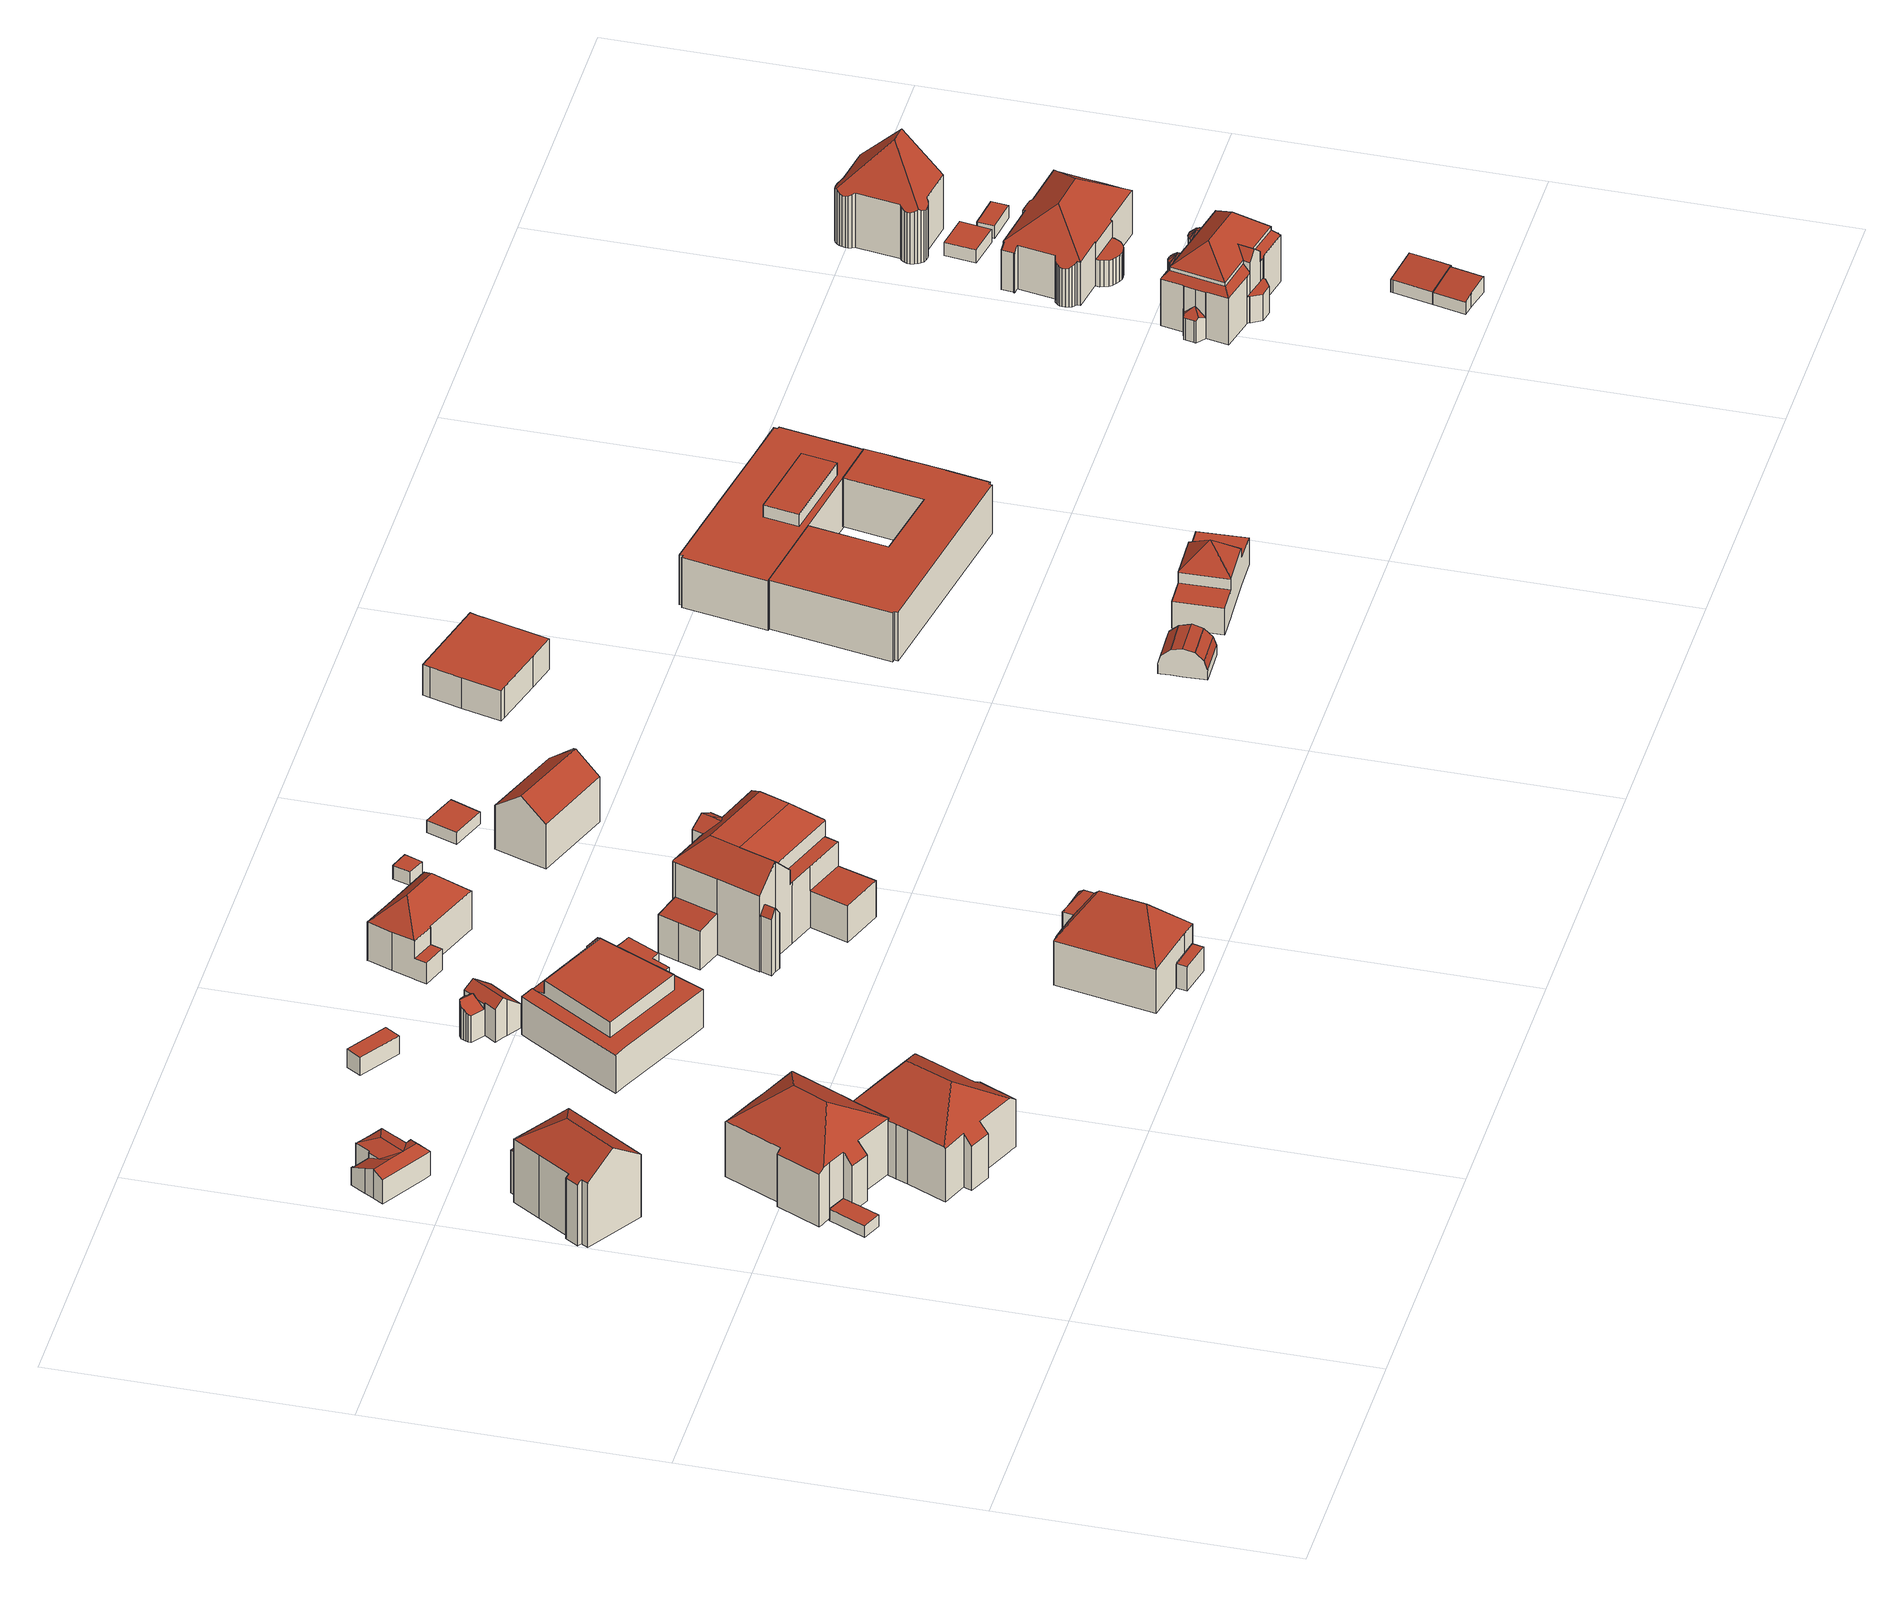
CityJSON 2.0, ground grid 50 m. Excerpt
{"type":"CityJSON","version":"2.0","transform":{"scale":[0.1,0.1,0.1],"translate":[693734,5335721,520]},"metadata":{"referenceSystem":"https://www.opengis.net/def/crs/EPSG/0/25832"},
"CityObjects":{
"building1":{"type":"Building","attributes":{"Gemeindeschluessel":"09162000","HoeheDach":"523.578","HoeheGrund":"521.400","Methode":"1000","NiedrigsteTraufeDesGebaeudes":"523.578","Geometrietyp2DReferenz":"3000","function":"31001_2000","roofType":"1000","measuredHeight":2.18},"geometry":[{"type":"MultiSurface","lod":"2","boundaries":[[[0,1,2,3,4]],[[5,0,4,6]],[[6,7,8,9,5]],[[8,2,1,9]],[[7,3,2,8]],[[6,4,3,7]],[[9,1,0,5]]],"semantics":{"surfaces":[{"type":"RoofSurface"},{"type":"WallSurface"},{"type":"GroundSurface"}],"values":[0,1,2,1,1,1,1]}}]},
"building2":{"type":"Building","attributes":{"Gemeindeschluessel":"09162000","HoeheDach":"536.270","HoeheGrund":"520.150","Methode":"2000","NiedrigsteTraufeDesGebaeudes":"528.310","Geometrietyp2DReferenz":"3000","function":"31001_1000","roofType":"3200","measuredHeight":16.12,"storeysAboveGround":3},"geometry":[{"type":"MultiSurface","lod":"2","boundaries":[[[10,11,12,13,14]],[[15,16,17,18]],[[19,20,21,22,23,24]],[[22,21,25,26]],[[27,28,29,30,31,32,33,34,35,24,23,22,26,36,37,11,10,38]],[[37,39,12,11]],[[31,30,40,41,42,32]],[[27,38,16,15]],[[29,43,40,30]],[[44,45,35,34,33,46]],[[32,42,46,33]],[[47,48,14,13]],[[35,45,19,24]],[[28,27,15,18,43,29]],[[17,16,14,48,25,21,20]],[[41,40,43,18,17,20,19,45,44,46,42]],[[10,14,16,38]],[[25,48,47,39,37,36,26]],[[13,12,39,47]]],"semantics":{"surfaces":[{"type":"WallSurface"},{"type":"RoofSurface"},{"type":"GroundSurface"}],"values":[0,1,0,0,2,0,0,0,0,0,0,0,0,0,1,1,0,0,1]}}]},
"building3":{"type":"Building","attributes":{"Gemeindeschluessel":"09162000","HoeheDach":"537.970","HoeheGrund":"521.770","Methode":"2000","NiedrigsteTraufeDesGebaeudes":"530.595","Geometrietyp2DReferenz":"3000","function":"31001_1000","roofType":"3200","measuredHeight":16.2,"storeysAboveGround":3},"geometry":[{"type":"MultiSurface","lod":"2","boundaries":[[[49,50,51,52]],[[53,54,55,56]],[[57,58,59,60,61,62]],[[63,64,65,66,67,68,69,70]],[[71,54,53,72,73,74]],[[68,67,75,76,77,78,79,80,69]],[[81,82,83,84,85,86]],[[78,77,87,88,89,90]],[[91,92,74,73]],[[76,71,74,92,93,87,77]],[[56,55,85,84]],[[60,59,66,65]],[[86,85,55,54,71,76,75]],[[94,95,96,97,52,51]],[[82,81,50,49]],[[93,92,91,98,88,87]],[[66,59,58,57,95,94,51,50,81,86,75,67]],[[56,84,83,82,49,52,97,96,62,61,60,65,64,63,70,99,100,90,89,88,98,91,73,72,53]],[[70,69,80,99]],[[96,95,57,62]],[[79,78,90,100,99,80]]],"semantics":{"surfaces":[{"type":"WallSurface"},{"type":"RoofSurface"},{"type":"GroundSurface"}],"values":[0,0,0,0,0,1,0,0,0,1,0,0,1,0,0,0,1,2,0,0,0]}}]},
"building4":{"type":"Building","attributes":{"Gemeindeschluessel":"09162000","HoeheDach":"526.041","HoeheGrund":"520.410","Methode":"2000","NiedrigsteTraufeDesGebaeudes":"523.690","Geometrietyp2DReferenz":"3000","function":"31001_1000","roofType":"3200","measuredHeight":5.63,"storeysAboveGround":1},"geometry":[{"type":"MultiSurface","lod":"2","boundaries":[[[101,102,103,104,105,106,107,108,109,110,111,112,113,114,115,116,117,118,119,120,121,122]],[[123,124,125,126,127,128,129,130]],[[115,131,132,116]],[[109,108,133,134,135,110]],[[133,136,137,138,139]],[[140,129,128,118,117,116,132]],[[112,141,142,113]],[[108,107,106,137,136,133]],[[134,133,139,123,143,144,135]],[[145,146,147,148,125,124,123]],[[114,149,131,115]],[[113,142,149,114]],[[143,130,140,132,131,149,142,141,144]],[[128,127,126,150,120,119,118]],[[121,151,148,122]],[[152,104,103,145]],[[103,102,146,145]],[[102,101,122,148,147,146]],[[125,148,151,150,126]],[[120,150,151,121]],[[130,129,140,130,143]],[[106,105,104,152,138,137]],[[135,144,141,112,111,110]],[[123,130,143]],[[139,138,152,145,123]]],"semantics":{"surfaces":[{"type":"GroundSurface"},{"type":"RoofSurface"},{"type":"WallSurface"}],"values":[0,1,2,2,1,2,2,2,1,1,2,2,1,2,2,2,2,2,1,2,2,2,2,1,1]}}]},
"building5":{"type":"Building","attributes":{"Gemeindeschluessel":"09162000","HoeheDach":"537.720","HoeheGrund":"521.740","Methode":"2000","NiedrigsteTraufeDesGebaeudes":"530.099","Geometrietyp2DReferenz":"3000","function":"31001_1000","roofType":"3200","measuredHeight":15.98,"storeysAboveGround":3},"geometry":[{"type":"MultiSurface","lod":"2","boundaries":[[[153,154,155,156,157,158,159,160,161,162]],[[162,161,163,81,164,165,166,167]],[[168,169,170,171,172,173,174,175,176,177,178,179,180,181,182,183,184,185,186,187,188,189,190,191,192,193,194]],[[179,195,196,180]],[[184,164,81,185]],[[176,197,198,177]],[[188,199,200,189]],[[173,172,171,155,154,153,201,174]],[[195,202,198,197,203,201,153,162,167,196]],[[196,167,166,182,181,180]],[[182,166,165,183]],[[170,156,155,171]],[[204,205,191,190,189,200]],[[183,165,164,184]],[[160,159,194,193,192,206]],[[81,163,207,199,188,187,186,185]],[[194,159,158,168]],[[157,156,170,169,168,158]],[[203,197,176,175,174,201]],[[191,205,206,192]],[[161,160,206,205,204,200,199,207,163]],[[198,202,195,179,178,177]]],"semantics":{"surfaces":[{"type":"RoofSurface"},{"type":"GroundSurface"},{"type":"WallSurface"}],"values":[0,0,1,2,2,2,2,2,0,2,2,2,2,2,2,2,2,2,2,2,0,2]}}]},
"building6":{"type":"Building","attributes":{"Gemeindeschluessel":"09162000","HoeheDach":"523.970","HoeheGrund":"520.470","Methode":"2000","NiedrigsteTraufeDesGebaeudes":"523.970","Geometrietyp2DReferenz":"3000","function":"51009_1610","roofType":"1000","measuredHeight":3.5},"geometry":[{"type":"MultiSurface","lod":"2","boundaries":[[[208,209,210,211]],[[212,209,208,213]],[[214,211,210,215]],[[215,210,209,212]],[[214,215,212,213]],[[213,208,211,214]]],"semantics":{"surfaces":[{"type":"RoofSurface"},{"type":"WallSurface"},{"type":"GroundSurface"}],"values":[0,1,1,1,2,1]}}]},
"building7":{"type":"Building","attributes":{"Gemeindeschluessel":"09162000","HoeheDach":"531.836","HoeheGrund":"521.560","Methode":"2000","NiedrigsteTraufeDesGebaeudes":"528.644","Geometrietyp2DReferenz":"3000","function":"31001_1000","roofType":"1000","measuredHeight":10.28,"storeysAboveGround":4},"geometry":[{"type":"MultiSurface","lod":"2","boundaries":[[[216,217,218,219]],[[220,221,222,223]],[[224,225,226,227,228,229,230,231,232,233,234,235]],[[236,237,238]],[[219,236,238,239,240,216]],[[220,241,236,219,218,221]],[[228,227,226,242,243,244,245,229]],[[222,217,216,240,246,223]],[[226,225,224,235,247,248,249,242]],[[239,250,240]],[[250,239,238,237,247,235,234,233,232,251]],[[244,243,242,249,248,247,237,236,241,220,223,246,240,250,251,252,253,245]],[[245,253,252,251,232,231,230,229]],[[221,218,217,222]]],"semantics":{"surfaces":[{"type":"WallSurface"},{"type":"GroundSurface"},{"type":"RoofSurface"}],"values":[0,0,1,0,2,0,0,0,0,0,0,2,0,2]}}]},
"building8":{"type":"Building","attributes":{"Gemeindeschluessel":"09162000","HoeheDach":"528.730","HoeheGrund":"521.200","Methode":"2000","NiedrigsteTraufeDesGebaeudes":"525.783","Geometrietyp2DReferenz":"3000","function":"31001_2000","roofType":"3100","measuredHeight":7.53},"geometry":[{"type":"MultiSurface","lod":"2","boundaries":[[[254,255,256,257]],[[258,259,260,261]],[[262,263,264,265]],[[266,261,260,267,255,254]],[[268,269,270,271]],[[267,272,273,274,275,276,277,278,256,255]],[[279,280,269,268]],[[260,259,281,282,272,267]],[[276,275,283,284,277]],[[285,286,277,284,287,288,289,264,263,290]],[[291,292,293,294]],[[283,275,274,295,296,271,270]],[[297,298,280,279]],[[299,282,281,300]],[[286,278,277]],[[258,261,266,254,257,301,302,303,262,265,304,305,306,291,294,297,279,268,271,296,295,307,308,299,300]],[[304,289,288,305]],[[301,257,256,278,286,285,302]],[[302,285,290,303]],[[300,281,259,258]],[[284,283,270,269,280,298,293,292,287]],[[295,274,273,307]],[[294,293,298,297]],[[303,290,263,262]],[[265,264,289,304]],[[272,282,299,308,307,273]],[[288,287,292,291,306,305]]],"semantics":{"surfaces":[{"type":"WallSurface"},{"type":"RoofSurface"},{"type":"GroundSurface"}],"values":[0,0,0,0,0,1,0,1,0,1,0,0,0,0,0,2,0,0,0,0,1,0,0,0,0,0,0]}}]},
"building9":{"type":"Building","attributes":{"Gemeindeschluessel":"09162000","HoeheDach":"528.127","HoeheGrund":"523.527","Methode":"1000","NiedrigsteTraufeDesGebaeudes":"528.127","Geometrietyp2DReferenz":"3000","function":"51009_1610","roofType":"1000","measuredHeight":4.6},"geometry":[{"type":"MultiSurface","lod":"2","boundaries":[[[309,310,311,312]],[[313,314,309,312]],[[313,315,316,314]],[[314,316,310,309]],[[312,311,315,313]],[[310,316,315,311]]],"semantics":{"surfaces":[{"type":"WallSurface"},{"type":"GroundSurface"},{"type":"RoofSurface"}],"values":[0,1,0,0,0,2]}}]},
"building10":{"type":"Building","attributes":{"Gemeindeschluessel":"09162000","HoeheDach":"538.380","HoeheGrund":"523.370","Methode":"2000","NiedrigsteTraufeDesGebaeudes":"531.784","Geometrietyp2DReferenz":"3000","function":"31001_1000","roofType":"3200","measuredHeight":15.01,"storeysAboveGround":3},"geometry":[{"type":"MultiSurface","lod":"2","boundaries":[[[317,318,319,320]],[[321,322,323,324]],[[325,326,327,328]],[[329,330,324,323]],[[331,332,333,334,335]],[[331,336,328,327,332]],[[337,324,330,319,318,338]],[[322,339,340,341,342,343,344,317,320,329,323]],[[317,344,334,338,318]],[[344,343,335,334]],[[320,319,330,329]],[[333,337,338,334]],[[321,324,337,333,332,327,326]],[[341,328,336,342]],[[322,321,326,339]],[[343,342,336,331,335]],[[341,340,325,328]],[[340,339,326,325]]],"semantics":{"surfaces":[{"type":"WallSurface"},{"type":"RoofSurface"},{"type":"GroundSurface"}],"values":[0,0,1,0,1,1,1,2,0,0,0,1,1,0,0,0,0,0]}}]},
"building11":{"type":"Building","attributes":{"Gemeindeschluessel":"09162000","HoeheDach":"529.237","HoeheGrund":"524.637","Methode":"1000","NiedrigsteTraufeDesGebaeudes":"529.237","Geometrietyp2DReferenz":"3000","function":"51009_1610","roofType":"1000","measuredHeight":4.6},"geometry":[{"type":"MultiSurface","lod":"2","boundaries":[[[345,346,347,348]],[[349,350,346,345]],[[351,352,350,349]],[[348,347,352,351]],[[348,351,349,345]],[[350,352,347,346]]],"semantics":{"surfaces":[{"type":"WallSurface"},{"type":"GroundSurface"},{"type":"RoofSurface"}],"values":[0,0,0,0,1,2]}}]},
"building12":{"type":"Building","attributes":{"Gemeindeschluessel":"09162000","HoeheDach":"524.418","HoeheGrund":"522.651","Methode":"2000","NiedrigsteTraufeDesGebaeudes":"524.023","Geometrietyp2DReferenz":"3000","function":"31001_2000","roofType":"1000","measuredHeight":1.77},"geometry":[{"type":"MultiSurface","lod":"2","boundaries":[[[353,354,355,356,357,358,359,360]],[[361,359,358,362]],[[363,355,354,364]],[[364,354,353,365]],[[365,353,360,366]],[[366,360,359,361]],[[366,361,362,367,368,363,364,365]],[[368,356,355,363]],[[362,358,357,367]],[[367,357,356,368]]],"semantics":{"surfaces":[{"type":"RoofSurface"},{"type":"WallSurface"},{"type":"GroundSurface"}],"values":[0,1,1,1,1,1,2,1,1,1]}}]},
"building13":{"type":"Building","attributes":{"Gemeindeschluessel":"09162000","HoeheDach":"533.820","HoeheGrund":"522.210","Methode":"2000","NiedrigsteTraufeDesGebaeudes":"526.220","Geometrietyp2DReferenz":"3000","function":"31001_1000","roofType":"3200","measuredHeight":11.61,"storeysAboveGround":1},"geometry":[{"type":"MultiSurface","lod":"2","boundaries":[[[369,370,371,372,373,374,375,376,377,378,379,380,381,382]],[[381,383,384,382]],[[385,386,387,388]],[[389,390,391,384,392]],[[393,392,384,383,394,395]],[[396,386,385,374,373,372,397]],[[396,397,389,392,393,398,399]],[[371,370,390,389,397,372]],[[369,391,390,370]],[[380,394,383,381]],[[374,385,388,375]],[[369,382,384,391]],[[388,387,399,398,400,378,377,376,375]],[[393,395,400,398]],[[386,396,399,387]],[[400,395,394,380,379,378]]],"semantics":{"surfaces":[{"type":"GroundSurface"},{"type":"WallSurface"},{"type":"RoofSurface"}],"values":[0,1,2,2,2,1,2,1,1,1,1,1,1,2,1,1]}}]},
"building14":{"type":"Building","attributes":{"Gemeindeschluessel":"09162000","HoeheDach":"539.140","HoeheGrund":"520.562","Methode":"2000","NiedrigsteTraufeDesGebaeudes":"527.640","Geometrietyp2DReferenz":"3000","function":"31001_1000","roofType":"1000","measuredHeight":18.58,"storeysAboveGround":4},"geometry":[{"type":"MultiSurface","lod":"2","boundaries":[[[401,402,403,404]],[[405,406,407,408,409,410,411]],[[412,413,414,415,416]],[[417,407,406,418]],[[419,420,421,422,423,424]],[[425,426,427,428,429]],[[430,431,405,411,432]],[[425,429,433,434]],[[435,436,437,438]],[[439,426,425,434,440,420,419,441,417,418,431,430,442,443,444,435,438,445,446,447,414,413,402,401,448,449]],[[444,450,436,435]],[[451,443,442,452]],[[453,450,444,443,451,454]],[[455,456,457,458]],[[459,460,453,454,457,456,461,462]],[[463,404,403,464]],[[465,463,464,466]],[[465,466,416,415,462,461,467,468]],[[412,416,466,464,403]],[[445,469,470,446]],[[471,456,455,472,473]],[[450,470,469,437,436]],[[438,437,469,445]],[[410,409,474,475,457,454,451]],[[433,429,422,421,476]],[[474,409,408,477]],[[478,472,455,479]],[[459,447,446,470,460]],[[414,447,459,462,415]],[[452,432,411,410,451]],[[479,480,424,423,428,427,478]],[[418,406,405,431]],[[471,467,461,456]],[[430,432,452,442]],[[479,455,458,480]],[[475,474,477]],[[448,401,404,463,465]],[[473,468,467,471]],[[439,478,427,426]],[[417,441,475,477,408,407]],[[450,453,460,470]],[[441,419,424,480,458,457,475]],[[449,448,465,468]],[[413,412,403,402]],[[429,428,423,422]],[[440,476,421,420]],[[434,433,476,440]],[[439,449,468,473,472,478]]],"semantics":{"surfaces":[{"type":"WallSurface"},{"type":"RoofSurface"},{"type":"GroundSurface"}],"values":[0,1,0,0,0,0,0,0,0,2,0,0,0,1,1,1,1,1,1,0,1,1,0,0,1,0,0,0,0,1,1,0,1,0,0,1,0,1,0,0,0,0,0,0,0,0,0,0]}}]},
"building15":{"type":"Building","attributes":{"Gemeindeschluessel":"09162000","HoeheDach":"525.144","HoeheGrund":"522.520","Methode":"1000","NiedrigsteTraufeDesGebaeudes":"525.144","Geometrietyp2DReferenz":"3000","function":"31001_2000","roofType":"1000","measuredHeight":2.62},"geometry":[{"type":"MultiSurface","lod":"2","boundaries":[[[481,482,483,484]],[[485,486,487,488]],[[487,482,481,488]],[[488,481,484,485]],[[486,483,482,487]],[[485,484,483,486]]],"semantics":{"surfaces":[{"type":"RoofSurface"},{"type":"GroundSurface"},{"type":"WallSurface"}],"values":[0,1,2,2,2,2]}}]},
"building16":{"type":"Building","attributes":{"Gemeindeschluessel":"09162000","HoeheDach":"534.241","HoeheGrund":"522.150","Methode":"2000","NiedrigsteTraufeDesGebaeudes":"530.392","Geometrietyp2DReferenz":"3000","function":"31001_1000","roofType":"3100","measuredHeight":12.09,"storeysAboveGround":2},"geometry":[{"type":"MultiSurface","lod":"2","boundaries":[[[489,490,491,492,493,494,495,496]],[[497,498,499,500]],[[498,501,502,503,504,499]],[[497,491,490,489,501,498]],[[495,503,502,496]],[[491,497,500,492]],[[496,502,501,489]],[[500,499,504,503,495,494,493,492]]],"semantics":{"surfaces":[{"type":"GroundSurface"},{"type":"RoofSurface"},{"type":"WallSurface"}],"values":[0,1,1,2,2,2,2,2]}}]},
"building17":{"type":"Building","attributes":{"Gemeindeschluessel":"09162000","HoeheDach":"525.059","HoeheGrund":"522.770","Methode":"1000","NiedrigsteTraufeDesGebaeudes":"525.059","Geometrietyp2DReferenz":"3000","function":"31001_1000","roofType":"1000","measuredHeight":2.29,"storeysAboveGround":2},"geometry":[{"type":"MultiSurface","lod":"2","boundaries":[[[505,506,507,508]],[[509,510,511,512]],[[509,512,505,508]],[[507,506,511,510]],[[508,507,510,509]],[[512,511,506,505]]],"semantics":{"surfaces":[{"type":"WallSurface"},{"type":"GroundSurface"},{"type":"RoofSurface"}],"values":[0,0,1,2,0,0]}}]},
"building18":{"type":"Building","attributes":{"Gemeindeschluessel":"09162000","HoeheDach":"532.481","HoeheGrund":"527.180","Methode":"2000","NiedrigsteTraufeDesGebaeudes":"528.961","Geometrietyp2DReferenz":"3000","function":"31001_9998","roofType":"3900","measuredHeight":5.3},"geometry":[{"type":"MultiSurface","lod":"2","boundaries":[[[513,514,515,516,517,518,519,520,521,522,523,524,525,526]],[[521,527,528,522]],[[520,529,527,521]],[[526,525,530,531]],[[524,532,530,525]],[[527,529,533,534,535,536,537,538,539,531,530,532,540,528]],[[518,517,516,515,514,513,526,531,539,538,537,536,535,534]],[[534,533,519,518]],[[523,540,532,524]],[[522,528,540,523]],[[519,533,529,520]]],"semantics":{"surfaces":[{"type":"WallSurface"},{"type":"RoofSurface"},{"type":"GroundSurface"}],"values":[0,1,1,0,1,0,2,0,1,1,1]}}]},
"building19":{"type":"Building","attributes":{"Gemeindeschluessel":"09162000","HoeheDach":"529.783","HoeheGrund":"524.020","Methode":"1000","NiedrigsteTraufeDesGebaeudes":"529.783","Geometrietyp2DReferenz":"3000","function":"31001_9998","roofType":"1000","measuredHeight":5.76,"storeysAboveGround":1},"geometry":[{"type":"MultiSurface","lod":"2","boundaries":[[[541,542,543,544]],[[545,546,547,548]],[[546,549,550,547]],[[550,549,551,552]],[[553,554,541,544]],[[554,555,556,548,547,550,552,557,542,541]],[[546,545,558,559,553,544,543,560,551,549]],[[558,556,555,559]],[[557,552,551,560]],[[542,557,560,543]],[[558,545,548,556]],[[559,555,554,553]]],"semantics":{"surfaces":[{"type":"WallSurface"},{"type":"RoofSurface"},{"type":"GroundSurface"}],"values":[0,0,0,0,0,1,2,0,0,0,0,0]}}]},
"building20":{"type":"Building","attributes":{"Gemeindeschluessel":"09162000","HoeheDach":"538.130","HoeheGrund":"527.000","Methode":"2000","NiedrigsteTraufeDesGebaeudes":"532.119","Geometrietyp2DReferenz":"3000","function":"31001_9998","roofType":"3600","measuredHeight":11.13,"storeysAboveGround":1},"geometry":[{"type":"MultiSurface","lod":"2","boundaries":[[[561,562,563,564]],[[565,566,563,562]],[[567,568,569,570]],[[561,571,572,573,574,567,570,575,576,577,578,565,562]],[[576,575,579,580,581]],[[581,580,582]],[[563,566,583,582,580,579,569,568,584,585,586,564]],[[584,568,567,574]],[[577,581,582,583,578]],[[573,572,571,561,564,586,585,584,574]],[[569,579,575,570]],[[576,581,577]],[[565,578,583,566]]],"semantics":{"surfaces":[{"type":"WallSurface"},{"type":"RoofSurface"},{"type":"GroundSurface"}],"values":[0,1,1,0,1,1,0,0,1,2,0,1,0]}}]},
"building21":{"type":"Building","attributes":{"name":"Ludwig-Maximilians-Universität München","Gemeindeschluessel":"09162000","HoeheDach":"536.000","HoeheGrund":"526.700","Methode":"2000","NiedrigsteTraufeDesGebaeudes":"536.000","Geometrietyp2DReferenz":"3000","function":"31001_3020","roofType":"1000","measuredHeight":9.3,"storeysAboveGround":2},"geometry":[{"type":"MultiSurface","lod":"2","boundaries":[[[587,588,589,590]],[[591,592,593,594]],[[595,596,597,598]],[[599,600,601,602]],[[603,604,588,587]],[[605,606,604,603]],[[607,608,609,610]],[[611,612,613,614,609,608,601,600,597,596,593,592,589,588,604,606]],[[605,603,587,590,591,594,595,598,599,602,607,610,615,616,617,618]],[[602,601,608,607]],[[618,611,606,605]],[[617,612,611,618]],[[598,597,600,599]],[[610,609,614,615]],[[615,614,613,616]],[[590,589,592,591]],[[594,593,596,595]],[[616,613,612,617]]],"semantics":{"surfaces":[{"type":"WallSurface"},{"type":"RoofSurface"},{"type":"GroundSurface"}],"values":[0,0,0,0,0,0,0,1,2,0,0,0,0,0,0,0,0,0]}}]},
"building22":{"type":"Building","attributes":{"Gemeindeschluessel":"09162000","HoeheDach":"538.210","HoeheGrund":"526.370","Methode":"2000","NiedrigsteTraufeDesGebaeudes":"535.933","Geometrietyp2DReferenz":"3000","function":"31001_9998","roofType":"1000","measuredHeight":11.84,"storeysAboveGround":2},"geometry":[{"type":"MultiSurface","lod":"2","boundaries":[[[619,620,621,622]],[[623,624,625,626,627,628,629,630,631,632,633,634]],[[627,635,636,637,638,639,640,628]],[[641,620,619,642]],[[643,644,645,646]],[[646,645,638,637]],[[647,621,620,641]],[[636,635,627,626,625,624,623,634,648,649,650,651,652,653,654,655,643,646,637]],[[656,622,621,647]],[[657,658,659,644,643,655,654,653,652,660]],[[650,661,662,651]],[[632,631,630,629,628,640,639,638,645,644,659,658,657,660,662,661,663,664,633],[647,641,642,656]],[[633,664,663,661,650,649,648,634]],[[662,660,652,651]],[[642,619,622,656]]],"semantics":{"surfaces":[{"type":"RoofSurface"},{"type":"WallSurface"},{"type":"GroundSurface"}],"values":[0,1,1,1,1,1,1,2,1,1,1,0,1,1,1]}}]},
"building23":{"type":"Building","attributes":{"Gemeindeschluessel":"09162000","HoeheDach":"527.934","HoeheGrund":"524.920","Methode":"1000","NiedrigsteTraufeDesGebaeudes":"527.220","Geometrietyp2DReferenz":"3000","function":"51009_1610","roofType":"1000","measuredHeight":3.01},"geometry":[{"type":"MultiSurface","lod":"2","boundaries":[[[665,666,667,668]],[[669,670,671,665,668,672,673]],[[668,667,674,672]],[[670,675,676,671]],[[671,676,666,665]],[[672,674,677,673]],[[669,678,675,670]],[[677,674,667,666,676,675,678]],[[673,677,678,669]]],"semantics":{"surfaces":[{"type":"WallSurface"},{"type":"GroundSurface"},{"type":"RoofSurface"}],"values":[0,1,0,0,0,0,0,2,0]}}]},
"building24":{"type":"Building","attributes":{"Gemeindeschluessel":"09162000","HoeheDach":"539.330","HoeheGrund":"524.640","Methode":"2000","NiedrigsteTraufeDesGebaeudes":"528.450","Geometrietyp2DReferenz":"3000","function":"31001_1000","roofType":"3100","measuredHeight":14.69,"storeysAboveGround":2},"geometry":[{"type":"MultiSurface","lod":"2","boundaries":[[[679,680,681,682]],[[683,681,680,684,685,686,687,688,689,690]],[[679,682,691,692,693,694,695,696,697,698,699,700,701,702,703,704,705,706,707,708,709,710,711,712,713,714,715,716,717,718,719,720,721,722,723,724,725,726,727,728,729,730,731,732,733,734,735,736,737,738,739,740,741,742,743,744,745,746,747,748,749,750]],[[693,751,752,694]],[[753,754,755,756,757,758,759,752,751,760]],[[710,709,761,762,763,764,765]],[[695,759,758,696]],[[720,719,766,767,768]],[[713,712,769,770,771]],[[689,772,773,690]],[[774,775,776,777]],[[778,779,780,781]],[[782,783,784,785,786,787]],[[745,788,789,746]],[[782,790,738,737,783]],[[791,792,772,689]],[[690,773,776,793]],[[721,720,768,794,795]],[[722,796,797,798,723]],[[785,799,800,786]],[[713,771,801,714]],[[778,802,801,771,770]],[[803,804,683,690,793,805]],[[806,807,808]],[[809,791,810,765,764,811,812,813,814]],[[793,776,775,805]],[[696,758,757,697]],[[739,815,816,740]],[[718,717,817,818,819]],[[800,820,821,786]],[[718,819,766,719]],[[822,685,684,823]],[[679,750,824,823,684,680]],[[715,714,801,802,781]],[[734,733,825,821,820]],[[792,826,827,772]],[[828,829,830,809]],[[697,757,756,698]],[[741,688,687,742]],[[717,716,780,779,817]],[[786,831,832,833,834]],[[807,811,764,763]],[[741,740,816,688]],[[821,825,835,836,786]],[[716,715,781,780]],[[837,795,794,778]],[[753,760,805,775,774,838,839]],[[722,721,795,837,796]],[[692,804,803,751,693]],[[826,830,829,777,776,773,827]],[[840,841,706,705,704]],[[807,763,762]],[[842,778,770]],[[753,839,843,754]],[[702,814,813,703]],[[704,703,813,812,806,808,840]],[[809,830,792,791]],[[778,818,817,779]],[[826,792,830]],[[732,835,825,733]],[[724,723,798,797,844]],[[786,836,845,846]],[[747,847,848,748]],[[749,849,824,750]],[[748,848,849,749]],[[751,803,805,760]],[[701,850,814,702]],[[729,728,851,852]],[[724,844,853,725]],[[736,784,783,737]],[[711,710,765,810]],[[787,786,834]],[[699,755,754,700]],[[731,836,835,732]],[[744,743,686,685,822,854]],[[794,768,767,778]],[[744,854,788,745]],[[711,810,769,712]],[[824,849,848,847,789,788,854,822,823]],[[694,752,759,695]],[[738,790,815,739]],[[774,777,829,838]],[[706,841,855,707]],[[782,787,834,853,844,797,842,770,769,810,791,689,688,816,815,790]],[[855,761,709,708,707]],[[735,734,820,800,799]],[[736,735,799,785,784]],[[839,838,829,828]],[[786,846,852,851]],[[746,789,847,747]],[[742,687,686,743]],[[700,754,843,850,701]],[[691,683,804,692]],[[730,729,852,846,845]],[[806,812,811,807]],[[682,681,683,691]],[[855,841,840,808,807,762,761]],[[786,851,831]],[[698,756,755,699]],[[773,772,827]],[[726,725,853,834,833]],[[728,727,832,831,851]],[[767,766,819,818,778]],[[850,843,839,828,809,814]],[[778,781,802]],[[726,833,832,727]],[[797,796,837,778,842]],[[730,845,836,731]]],"semantics":{"surfaces":[{"type":"WallSurface"},{"type":"RoofSurface"},{"type":"GroundSurface"}],"values":[0,1,2,0,1,0,0,0,0,0,1,1,1,0,0,0,0,0,0,1,0,1,1,1,1,0,0,0,0,1,0,0,0,0,0,1,0,0,0,0,1,0,0,1,0,1,0,0,0,1,0,1,1,0,0,0,0,1,1,0,0,1,0,0,0,0,0,0,0,0,0,1,0,0,0,1,0,0,1,0,0,1,0,1,0,0,0,0,1,0,0,0,0,0,0,0,1,1,0,1,0,0,1,1,1,0,1,0]}}]},
"building25":{"type":"Building","attributes":{"Gemeindeschluessel":"09162000","HoeheDach":"527.935","HoeheGrund":"524.930","Methode":"1000","NiedrigsteTraufeDesGebaeudes":"527.260","Geometrietyp2DReferenz":"3000","function":"31001_2000","roofType":"1000","measuredHeight":3},"geometry":[{"type":"MultiSurface","lod":"2","boundaries":[[[676,856,857,858,859,860,861]],[[671,676,861,670]],[[862,860,859,863]],[[864,857,856,865]],[[865,856,676,671]],[[866,858,857,864]],[[670,861,860,862]],[[863,859,858,866]],[[670,862,863,866,864,865,671]]],"semantics":{"surfaces":[{"type":"RoofSurface"},{"type":"WallSurface"},{"type":"GroundSurface"}],"values":[0,1,1,1,1,1,1,1,2]}}]},
"building26":{"type":"Building","attributes":{"Gemeindeschluessel":"09162000","HoeheDach":"533.010","HoeheGrund":"525.150","Methode":"2000","NiedrigsteTraufeDesGebaeudes":"533.010","Geometrietyp2DReferenz":"3000","function":"51009_1610","roofType":"1000","measuredHeight":7.86},"geometry":[{"type":"MultiSurface","lod":"2","boundaries":[[[867,868,869,870]],[[867,871,872,868]],[[873,874,872,871]],[[870,873,871,867]],[[868,872,874,869]],[[869,874,873,870]]],"semantics":{"surfaces":[{"type":"GroundSurface"},{"type":"WallSurface"},{"type":"RoofSurface"}],"values":[0,1,2,1,1,1]}}]},
"building27":{"type":"Building","attributes":{"Gemeindeschluessel":"09162000","HoeheDach":"532.660","HoeheGrund":"524.820","Methode":"2000","NiedrigsteTraufeDesGebaeudes":"532.660","Geometrietyp2DReferenz":"3000","function":"51009_1610","roofType":"1000","measuredHeight":7.84},"geometry":[{"type":"MultiSurface","lod":"2","boundaries":[[[875,876,877,878]],[[879,880,881,882]],[[879,882,875,878]],[[882,881,876,875]],[[878,877,880,879]],[[877,876,881,880]]],"semantics":{"surfaces":[{"type":"WallSurface"},{"type":"GroundSurface"},{"type":"RoofSurface"}],"values":[0,0,1,0,0,2]}}]},
"building28":{"type":"Building","attributes":{"Gemeindeschluessel":"09162000","HoeheDach":"537.370","HoeheGrund":"524.300","Methode":"2000","NiedrigsteTraufeDesGebaeudes":"529.090","Geometrietyp2DReferenz":"3000","function":"31001_1000","roofType":"3200","measuredHeight":13.07,"storeysAboveGround":2},"geometry":[{"type":"MultiSurface","lod":"2","boundaries":[[[883,884,885,886]],[[887,888,889,890]],[[886,885,891,892]],[[893,894,895,896]],[[897,898,899,900]],[[901,902,903,904]],[[905,906,907,908,902,901]],[[909,910,907,906]],[[883,911,912,913,914,884]],[[915,916,917,918,919]],[[920,921,922,923]],[[924,925,926,927]],[[928,929,930,931,932,933]],[[934,935,936,937]],[[938,939,940,941]],[[942,943,944,945,946,947]],[[948,949,950,951,942,947]],[[952,953,954,955,956,919,918]],[[904,903,939,938]],[[950,949,957,958]],[[953,952,959,960]],[[961,962,925,924]],[[963,964,910,909,965,966]],[[967,968,948,947,946,945,969,970,930,929,928,971]],[[972,973,974,915,919,956,955,893,896,912,911,883,886,892,961,924,927,975,976,897,900,977,978,979,980,981,982,887,890,983,984,985,986,934,937,987,966,965,909,906,905,901,904,938,941,988,989,990,933,932,931,991,992,944,943,942,951,950,958,993,994]],[[995,996,989,988,941,940]],[[990,971,928,933]],[[937,936,997,987]],[[922,998,999,923]],[[1000,959,952,918,917,968,967,1001]],[[980,1001,1002,981]],[[1003,960,959,1000,979,978,977]],[[996,971,990,989]],[[896,895,913,912]],[[973,972,920,923,999,1004,974]],[[994,921,920,972]],[[979,1000,1001,980]],[[986,1005,935,934]],[[984,1006,1007,985]],[[987,997,963,966]],[[955,954,894,893]],[[1008,889,888,1009,1002,1001,967,971,996,995,940,939,903,902,908,907,910,964,963,997,936,935,1005,1007,1006]],[[931,930,970,991]],[[982,981,1002,1009,888,887]],[[892,891,962,961]],[[992,969,945,944]],[[983,1008,1006,984]],[[985,1007,1005,986]],[[890,889,1008,983]],[[974,1004,916,915]],[[899,898,1010,1011,926,925,962,891,885,884,914,913,895,894,954,953,960,1003]],[[917,916,1004,999,998,957,949,948,968]],[[976,1010,898,897]],[[991,970,969,992]],[[998,922,921,994,993,958,957]],[[975,927,926,1011,1010,976]],[[900,899,1003,977]]],"semantics":{"surfaces":[{"type":"WallSurface"},{"type":"RoofSurface"},{"type":"GroundSurface"}],"values":[0,0,0,0,0,0,0,0,0,0,1,0,0,0,0,0,0,0,0,0,0,0,0,1,2,0,0,0,0,1,0,0,0,0,0,0,0,0,0,0,0,1,0,0,0,0,0,0,0,0,1,1,0,0,0,0,0]}}]},
"building29":{"type":"Building","attributes":{"Gemeindeschluessel":"09162000","HoeheDach":"526.908","HoeheGrund":"524.400","Methode":"1000","NiedrigsteTraufeDesGebaeudes":"526.908","Geometrietyp2DReferenz":"3000","function":"31001_2000","roofType":"1000","measuredHeight":2.51},"geometry":[{"type":"MultiSurface","lod":"2","boundaries":[[[1012,1013,1014,1015]],[[1016,1015,1014,1017]],[[1017,1014,1013,1018]],[[1018,1013,1012,1019]],[[1019,1012,1015,1016]],[[1016,1017,1018,1019]]],"semantics":{"surfaces":[{"type":"RoofSurface"},{"type":"WallSurface"},{"type":"GroundSurface"}],"values":[0,1,1,1,1,2]}}]},
"building30":{"type":"Building","attributes":{"Gemeindeschluessel":"09162000","HoeheDach":"541.430","HoeheGrund":"524.280","Methode":"2000","NiedrigsteTraufeDesGebaeudes":"533.896","Geometrietyp2DReferenz":"3000","function":"31001_1000","roofType":"3200","measuredHeight":17.15,"storeysAboveGround":3},"geometry":[{"type":"MultiSurface","lod":"2","boundaries":[[[1020,1021,1022,1023]],[[1024,1025,1026,1027,1028,1029]],[[1030,1031,1032,1033]],[[1034,1035,1036,1037]],[[1036,1038,1039,1040,1041,1037]],[[1042,1043,1030,1033,1044,1045,1046,1047,1025,1024,1029,1048,1049,1050,1051,1052,1053,1054,1055,1056,1020,1023,1034,1037,1041,1040,1057,1058,1059,1060,1061,1062,1063]],[[1062,1064,1065,1063]],[[1057,1066,1067,1058]],[[1048,1068,1069,1049]],[[1070,1071,1065,1064,1072,1073,1074,1067,1066,1039,1038]],[[1051,1075,1076,1052]],[[1026,1077,1078,1079,1080,1032,1031,1081,1071,1070,1027]],[[1055,1082,1083,1056]],[[1052,1076,1084,1053]],[[1029,1028,1068,1048]],[[1058,1067,1074,1059]],[[1061,1072,1064,1062]],[[1049,1069,1085,1050]],[[1023,1022,1035,1034]],[[1043,1081,1031,1030]],[[1056,1083,1021,1020]],[[1045,1079,1078,1046]],[[1068,1028,1027,1070,1038,1036,1035,1022,1021,1083,1082,1086,1084,1076,1075,1085,1069]],[[1060,1073,1072,1061]],[[1040,1039,1066,1057]],[[1033,1032,1080,1044]],[[1059,1074,1073,1060]],[[1046,1078,1077,1047]],[[1054,1086,1082,1055]],[[1081,1043,1042,1063,1065,1071]],[[1053,1084,1086,1054]],[[1047,1077,1026,1025]],[[1050,1085,1075,1051]],[[1044,1080,1079,1045]]],"semantics":{"surfaces":[{"type":"WallSurface"},{"type":"GroundSurface"},{"type":"RoofSurface"}],"values":[0,0,0,0,0,1,0,0,0,2,0,2,0,0,0,0,0,0,0,0,0,0,2,0,0,0,0,0,0,0,0,0,0,0]}}]},
"building31":{"type":"Building","attributes":{"Gemeindeschluessel":"09162000","HoeheDach":"526.592","HoeheGrund":"524.170","Methode":"1000","NiedrigsteTraufeDesGebaeudes":"526.592","Geometrietyp2DReferenz":"3000","function":"31001_2000","roofType":"1000","measuredHeight":2.42},"geometry":[{"type":"MultiSurface","lod":"2","boundaries":[[[1087,1088,1089,1090]],[[1091,1087,1090,1092]],[[1093,1089,1088,1094]],[[1090,1089,1093,1092]],[[1092,1093,1094,1091]],[[1091,1094,1088,1087]]],"semantics":{"surfaces":[{"type":"WallSurface"},{"type":"GroundSurface"},{"type":"RoofSurface"}],"values":[0,1,2,0,0,0]}}]}
},
"vertices":[
[147,337,36],[168,384,36],[175,400,36],[143,414,36],[115,351,36],[147,337,14],[115,351,14],[143,414,14],[175,400,14],[168,384,14],
[124,876,1],[134,892,1],[134,892,83],[124,876,83],[124,876,120],[99,700,120],[186,836,120],[105,818,163],[49,731,163],[58,851,121],[87,897,121],[88,898,121],[88,898,1],[87,897,1],[58,851,1],[99,891,121],[99,891,1],[99,700,1],[49,731,1],[3,760,1],[10,771,1],[6,774,1],[3,776,1],[17,798,1],[20,796,1],[22,795,1],[99,892,1],[110,908,1],[186,836,1],[110,908,83],[10,771,123],[6,774,120],[3,776,117],[3,760,123],[20,796,120],[22,795,121],[17,798,117],[99,892,83],[99,892,120],
[274,355,18],[274,355,124],[208,385,125],[208,385,18],[357,526,18],[357,526,123],[310,423,123],[310,423,18],[168,384,106],[175,398,122],[175,400,124],[175,400,18],[175,398,18],[168,384,18],[125,421,18],[127,420,18],[143,414,18],[143,414,124],[127,420,124],[125,421,122],[119,424,118],[119,424,18],[356,527,124],[356,527,18],[294,555,18],[294,555,123],[221,438,180],[249,497,180],[207,593,124],[162,496,124],[160,497,122],[154,499,118],[276,354,123],[276,354,18],[277,354,18],[307,425,18],[307,425,125],[277,354,124],[208,595,122],[208,595,18],[207,593,18],[162,496,18],[268,567,18],[268,567,123],[220,589,122],[207,383,122],[201,369,106],[201,369,18],[207,383,18],[220,589,18],[154,499,18],[160,497,18],
[145,1101,4],[143,1097,4],[132,1079,4],[140,1074,4],[140,1073,4],[129,1055,4],[128,1054,4],[118,1037,4],[109,1042,4],[30,1090,4],[40,1107,4],[41,1108,4],[50,1123,4],[66,1149,4],[69,1147,4],[67,1145,4],[94,1128,4],[95,1128,4],[97,1130,4],[111,1153,4],[135,1138,4],[159,1124,4],[95,1074,60],[107,1094,60],[121,1116,60],[111,1153,50],[97,1130,50],[95,1128,50],[94,1128,49],[82,1109,49],[69,1147,37],[67,1145,38],[118,1037,50],[109,1042,50],[30,1090,50],[128,1054,50],[129,1055,50],[140,1073,50],[120,1059,60],[94,1128,39],[41,1108,60],[50,1123,51],[70,1089,60],[40,1107,60],[132,1079,49],[143,1097,49],[145,1101,49],[159,1124,49],[66,1149,37],[111,1153,49],[135,1138,49],[140,1074,50],
[378,189,118],[383,187,115],[391,183,108],[419,246,109],[410,250,115],[408,250,116],[456,357,116],[453,358,118],[356,346,177],[322,267,177],[304,418,123],[274,355,121],[267,340,121],[259,320,121],[230,255,121],[408,250,17],[410,250,17],[419,246,17],[391,183,17],[383,187,17],[378,189,17],[309,219,17],[308,216,17],[304,204,17],[267,221,17],[271,231,17],[273,235,17],[229,252,17],[230,255,17],[259,320,17],[267,340,17],[274,355,17],[276,354,17],[304,418,17],[307,424,17],[307,425,17],[310,423,17],[319,419,17],[366,398,17],[390,387,17],[453,358,17],[456,357,17],[273,235,119],[229,252,118],[304,204,101],[267,221,101],[307,425,114],[310,423,115],[309,219,119],[271,231,115],[308,216,115],[319,419,115],[366,398,116],[390,387,117],[307,424,115],
[406,1159,40],[422,1184,40],[354,1228,40],[338,1203,40],[422,1184,5],[406,1159,5],[338,1203,5],[354,1228,5],
[496,953,93],[496,953,118],[622,896,118],[622,896,93],[559,764,89],[559,764,118],[417,829,118],[417,829,89],[648,884,16],[586,752,16],[571,721,16],[545,733,16],[399,800,16],[375,810,16],[393,839,16],[472,964,16],[486,986,16],[510,975,16],[634,921,16],[660,910,16],[629,912,89],[634,921,89],[634,921,86],[510,975,87],[505,968,89],[622,896,89],[571,721,89],[545,733,89],[399,800,89],[375,810,89],[496,953,89],[660,910,89],[648,884,89],[586,752,89],[510,975,89],[486,986,89],[472,964,89],[393,839,89],
[462,1022,12],[462,1022,74],[475,1041,74],[475,1041,12],[507,993,12],[507,993,58],[483,1008,81],[483,1008,12],[454,1066,12],[454,1066,67],[456,1070,70],[456,1070,12],[477,1013,12],[477,1013,87],[486,1075,12],[486,1075,74],[489,1071,74],[489,1071,12],[515,1070,87],[500,1080,74],[492,1067,74],[491,1068,73],[488,1063,73],[483,1056,73],[474,1042,73],[482,1078,12],[482,1078,74],[545,1049,58],[521,1065,81],[491,1068,76],[488,1063,79],[453,1057,62],[474,1042,62],[466,1079,79],[462,1077,77],[458,1074,73],[453,1062,64],[467,1079,12],[467,1079,79],[472,1080,76],[472,1080,12],[492,1067,12],[491,1068,12],[477,1080,12],[477,1080,74],[521,1065,12],[545,1049,12],[474,1042,12],[453,1057,12],[453,1062,12],[458,1074,12],[462,1077,12],[466,1079,12],[500,1080,12],[515,1070,12],
[818,20,35],[818,20,81],[822,38,81],[822,38,35],[878,27,35],[874,8,35],[878,27,81],[874,8,81],
[858,227,34],[858,227,118],[861,226,118],[861,226,34],[909,181,118],[909,181,34],[916,216,34],[916,216,118],[850,33,118],[879,27,118],[825,86,184],[752,52,118],[914,216,34],[914,216,118],[786,222,119],[840,164,184],[879,182,148],[855,208,119],[834,213,119],[785,222,118],[883,200,148],[858,227,119],[879,27,34],[850,33,34],[752,52,34],[785,222,34],[834,213,34],[855,208,34],
[858,225,46],[858,225,92],[855,208,92],[855,208,46],[829,230,46],[829,230,92],[826,214,46],[826,214,92],
[676,801,40],[690,831,42],[705,825,42],[707,830,42],[730,879,44],[715,885,44],[686,899,44],[646,815,40],[686,899,27],[715,885,27],[705,825,27],[690,831,27],[676,801,27],[646,815,27],[730,879,27],[707,830,27],
[733,1162,22],[720,1124,22],[719,1124,22],[615,1163,22],[615,1162,22],[608,1142,22],[568,1156,22],[575,1177,22],[575,1178,22],[588,1216,22],[604,1258,22],[604,1259,22],[656,1240,22],[749,1206,22],[656,1240,95],[749,1206,95],[608,1142,62],[615,1162,62],[575,1177,62],[568,1156,62],[719,1124,96],[720,1124,95],[733,1162,95],[693,1180,138],[630,1203,138],[604,1259,95],[604,1258,96],[615,1162,95],[615,1163,96],[575,1178,96],[575,1177,95],[588,1216,95],
[930,800,6],[906,808,6],[906,808,167],[930,800,152],[749,652,128],[759,648,112],[766,666,112],[766,666,111],[767,666,111],[755,671,128],[748,652,128],[882,817,151],[882,817,6],[875,798,6],[875,798,152],[875,798,151],[766,666,6],[759,648,6],[826,645,6],[872,628,6],[872,628,76],[871,629,76],[871,629,122],[826,645,122],[944,602,6],[952,625,6],[952,625,122],[944,602,122],[944,602,76],[738,655,6],[749,652,6],[738,655,113],[922,537,76],[922,537,6],[726,765,6],[726,765,79],[739,802,79],[739,802,6],[954,625,6],[849,563,6],[782,661,6],[745,674,6],[743,675,6],[770,749,6],[752,838,6],[796,822,6],[797,826,6],[923,780,6],[1001,753,6],[770,749,84],[743,675,111],[745,674,113],[770,749,150],[743,675,150],[828,671,150],[804,722,191],[782,661,191],[820,647,150],[797,826,150],[796,822,150],[822,773,191],[799,825,152],[924,782,151],[900,790,167],[923,780,151],[894,774,167],[950,727,191],[1001,753,151],[752,838,79],[796,822,84],[931,676,191],[954,625,150],[955,627,152],[767,666,76],[782,661,76],[849,563,76],[766,666,76],[954,625,122],[828,671,122],[820,647,122],
[831,1230,51],[842,1260,51],[811,1271,51],[801,1241,51],[801,1241,25],[811,1271,25],[842,1260,25],[831,1230,25],
[1051,1046,21],[1050,1043,21],[1035,1001,21],[898,1051,21],[913,1094,21],[914,1096,21],[929,1140,21],[1066,1089,21],[1035,1001,107],[1050,1043,142],[913,1094,142],[898,1051,106],[1051,1046,141],[1066,1089,104],[929,1140,104],[914,1096,140],
[996,1226,28],[996,1226,51],[976,1175,51],[976,1175,28],[916,1197,28],[916,1197,51],[935,1249,51],[935,1249,28],
[1545,245,72],[1546,230,72],[1546,211,72],[1547,191,72],[1548,177,72],[1548,172,72],[1548,172,90],[1548,177,106],[1547,191,120],[1546,211,125],[1546,230,120],[1545,245,106],[1545,250,90],[1545,250,72],[1612,194,120],[1611,213,125],[1612,179,106],[1610,253,90],[1610,253,72],[1610,248,106],[1613,174,90],[1613,174,72],[1612,179,72],[1612,194,72],[1611,213,72],[1610,233,72],[1610,248,72],[1610,233,120],
[1223,1204,98],[1240,1271,98],[1240,1271,40],[1223,1204,40],[1398,1275,40],[1401,1286,40],[1401,1286,98],[1398,1275,98],[1405,1299,40],[1405,1299,98],[1258,1337,40],[1258,1337,98],[1232,1202,40],[1232,1202,98],[1320,1178,98],[1369,1165,98],[1255,1325,98],[1369,1165,40],[1320,1178,40],[1255,1325,40],
[1668,175,70],[1668,175,121],[1665,258,121],[1665,258,70],[1716,177,121],[1713,260,121],[1851,183,121],[1847,266,121],[1792,263,121],[1795,181,121],[1716,177,70],[1717,177,70],[1795,181,70],[1851,183,70],[1795,181,141],[1795,181,142],[1717,177,142],[1716,177,141],[1792,263,141],[1792,263,142],[1754,220,181],[1713,260,142],[1713,260,141],[1847,266,70],[1792,263,70],[1713,260,70],
[1516,857,67],[1516,857,160],[1666,832,160],[1666,832,67],[1644,699,67],[1644,699,160],[1774,676,160],[1774,676,67],[1797,810,67],[1797,810,160],[1877,797,160],[1877,797,67],[1869,747,67],[1869,747,160],[1864,717,160],[1864,717,67],[1516,855,67],[1516,855,160],[1481,652,67],[1481,652,160],[1855,662,67],[1855,662,160],[1842,589,160],[1842,589,67],[1486,651,160],[1485,644,160],[1836,584,160],[1837,590,160],[1837,590,67],[1836,584,67],[1485,644,67],[1486,651,67],
[1804,821,182],[1814,880,182],[1672,904,182],[1662,845,182],[1660,833,64],[1666,832,64],[1797,810,64],[1802,809,64],[1877,797,64],[1877,797,159],[1802,809,159],[1797,810,159],[1666,832,159],[1660,833,159],[1516,857,159],[1516,857,64],[1879,808,64],[1889,868,64],[1901,937,64],[1901,937,159],[1889,868,159],[1879,808,159],[1814,880,159],[1804,821,159],[1897,944,64],[1897,944,159],[1897,938,159],[1897,938,64],[1672,904,159],[1518,869,64],[1528,928,64],[1541,1000,64],[1547,999,64],[1547,1005,64],[1621,992,64],[1686,981,64],[1827,956,64],[1662,845,159],[1621,992,159],[1686,981,159],[1827,956,159],[1547,1005,159],[1541,1000,159],[1547,999,159],[1528,928,159],[1518,869,159],
[2648,46,49],[2648,46,79],[2641,16,79],[2641,16,49],[2578,25,49],[2591,80,49],[2653,68,49],[2640,12,49],[2599,21,49],[2640,12,79],[2591,80,72],[2653,68,79],[2599,21,75],[2578,25,72],
[2600,347,46],[2600,347,135],[2597,329,135],[2597,329,46],[2595,321,135],[2601,347,134],[2614,411,134],[2614,411,135],[2617,426,135],[2618,434,135],[2606,426,148],[2587,334,148],[2595,321,46],[2536,333,46],[2533,333,46],[2531,332,46],[2530,329,46],[2513,318,46],[2492,322,46],[2481,340,46],[2481,342,46],[2479,344,46],[2477,345,46],[2418,358,46],[2426,396,46],[2411,408,46],[2411,409,46],[2411,411,46],[2414,425,46],[2415,427,46],[2415,428,46],[2433,434,46],[2441,471,46],[2476,464,46],[2478,464,46],[2480,466,46],[2484,469,46],[2488,472,46],[2493,473,46],[2499,472,46],[2503,471,46],[2508,468,46],[2511,463,46],[2513,459,46],[2514,457,46],[2515,456,46],[2544,450,46],[2546,450,46],[2548,451,46],[2552,455,46],[2556,457,46],[2561,458,46],[2567,458,46],[2570,457,46],[2573,455,46],[2577,452,46],[2579,449,46],[2581,444,46],[2582,443,46],[2584,442,46],[2592,440,46],[2605,437,46],[2618,434,46],[2617,426,46],[2614,411,46],[2621,410,46],[2632,408,46],[2627,382,46],[2624,368,46],[2623,366,46],[2619,343,46],[2609,345,46],[2533,333,96],[2531,332,96],[2490,342,96],[2479,344,96],[2481,342,96],[2481,340,96],[2492,322,96],[2513,318,96],[2530,329,96],[2522,335,96],[2415,428,87],[2420,429,91],[2433,433,85],[2433,433,134],[2433,434,135],[2503,471,135],[2506,469,135],[2508,468,135],[2476,464,135],[2478,464,134],[2478,464,135],[2606,426,154],[2587,334,154],[2506,339,169],[2522,335,154],[2525,347,154],[2512,368,169],[2496,460,144],[2490,472,135],[2488,472,135],[2484,469,136],[2582,442,134],[2582,443,135],[2581,444,135],[2581,445,136],[2564,446,144],[2562,438,144],[2632,408,121],[2627,382,121],[2584,442,135],[2449,459,148],[2449,459,154],[2525,347,148],[2510,464,136],[2511,463,136],[2513,459,135],[2514,457,134],[2514,457,84],[2579,449,136],[2579,450,136],[2480,466,135],[2480,466,136],[2533,333,134],[2536,333,135],[2522,335,134],[2425,396,86],[2429,414,102],[2415,405,92],[2430,367,148],[2441,471,135],[2429,414,134],[2425,396,134],[2426,396,135],[2418,358,135],[2592,440,135],[2605,437,135],[2493,473,135],[2498,472,135],[2499,472,135],[2577,452,135],[2574,454,135],[2614,411,121],[2601,347,121],[2609,345,121],[2573,455,135],[2479,405,193],[2558,388,193],[2493,354,148],[2493,354,154],[2430,367,154],[2549,452,136],[2548,451,135],[2546,450,135],[2546,450,134],[2570,457,135],[2567,458,135],[2512,460,135],[2490,342,154],[2490,342,134],[2411,408,87],[2411,411,87],[2494,452,144],[2479,344,134],[2515,456,135],[2561,458,135],[2558,458,135],[2624,368,121],[2623,366,121],[2619,343,121],[2477,345,135],[2552,455,136],[2556,457,135],[2544,450,135],[2621,410,121],[2414,425,87],
[2655,67,79],[2659,83,79],[2671,137,79],[2606,150,73],[2605,147,73],[2591,80,73],[2605,147,49],[2606,150,49],[2659,83,49],[2655,67,49],[2671,137,49],
[2597,329,51],[2600,347,51],[2609,345,51],[2605,327,51],[2597,329,130],[2600,347,130],[2605,327,130],[2609,345,130],
[2624,425,48],[2624,425,127],[2621,410,127],[2621,410,48],[2614,411,48],[2614,411,127],[2617,426,127],[2617,426,48],
[2563,561,43],[2563,561,93],[2557,559,93],[2557,559,43],[2461,612,43],[2461,612,122],[2458,615,120],[2458,615,43],[2551,558,93],[2551,558,43],[2576,573,43],[2576,573,93],[2573,568,93],[2573,568,43],[2522,574,43],[2522,574,93],[2520,580,93],[2520,580,43],[2471,709,43],[2471,709,118],[2471,710,118],[2471,710,43],[2480,708,43],[2482,707,43],[2482,707,126],[2480,708,124],[2471,645,43],[2471,645,126],[2564,562,43],[2568,564,43],[2568,564,93],[2564,562,93],[2661,572,43],[2661,572,125],[2661,572,126],[2581,585,126],[2581,585,43],[2690,614,91],[2696,651,91],[2676,654,91],[2670,617,91],[2538,560,43],[2538,560,93],[2532,564,93],[2532,564,43],[2571,718,126],[2572,719,124],[2575,723,121],[2575,723,43],[2572,719,43],[2571,718,43],[2459,638,43],[2459,638,118],[2461,640,119],[2461,640,43],[2472,712,43],[2472,712,118],[2475,731,118],[2475,731,43],[2605,713,43],[2604,714,43],[2603,719,43],[2603,719,121],[2604,714,124],[2605,713,126],[2682,701,126],[2682,700,125],[2682,700,43],[2682,701,43],[2580,583,124],[2580,583,93],[2579,579,93],[2579,579,43],[2580,583,43],[2675,654,125],[2675,654,43],[2519,593,124],[2519,593,93],[2545,558,43],[2545,558,93],[2467,644,123],[2469,645,124],[2469,645,43],[2467,644,43],[2539,657,174],[2607,647,174],[2598,720,121],[2580,723,121],[2486,731,126],[2690,614,43],[2670,617,43],[2669,617,43],[2527,568,43],[2526,568,43],[2518,587,43],[2519,593,43],[2519,594,43],[2464,603,43],[2465,609,43],[2464,610,43],[2456,620,43],[2455,625,43],[2455,630,43],[2456,634,43],[2464,643,43],[2483,730,43],[2486,729,43],[2486,731,43],[2580,723,43],[2598,720,43],[2676,654,43],[2696,651,43],[2483,730,124],[2486,729,126],[2464,643,121],[2676,654,124],[2670,617,124],[2519,594,126],[2464,603,126],[2465,609,126],[2518,587,93],[2669,617,125],[2456,634,116],[2455,625,116],[2455,630,116],[2456,620,117],[2464,610,124],[2526,568,93],[2527,568,93],
[2586,774,69],[2594,827,69],[2536,837,69],[2529,784,69],[2529,784,44],[2536,837,44],[2594,827,44],[2586,774,44],
[2520,989,43],[2520,989,140],[2521,994,140],[2521,994,43],[2508,870,43],[2510,867,43],[2510,867,143],[2508,870,146],[2507,871,145],[2507,871,43],[2540,865,43],[2540,865,146],[2535,862,143],[2535,862,43],[2523,999,43],[2523,999,142],[2526,1003,145],[2526,1003,43],[2528,1005,146],[2530,1007,144],[2530,1007,43],[2528,1005,43],[2613,923,43],[2603,855,43],[2530,860,43],[2525,860,43],[2519,861,43],[2514,863,43],[2505,876,43],[2504,882,43],[2504,887,43],[2506,892,43],[2509,897,43],[2513,900,43],[2524,974,43],[2521,979,43],[2520,984,43],[2535,1009,43],[2541,1010,43],[2546,1010,43],[2551,1008,43],[2556,1005,43],[2560,1001,43],[2623,991,43],[2560,1001,145],[2623,991,145],[2535,1009,141],[2541,1010,139],[2505,876,142],[2504,882,140],[2584,927,214],[2613,923,214],[2556,1005,142],[2551,1008,140],[2546,1010,139],[2506,892,141],[2509,897,143],[2514,863,141],[2519,861,139],[2525,860,139],[2530,860,140],[2603,855,146],[2521,979,144],[2520,984,141],[2513,900,146],[2504,887,140],[2524,974,147],
[2603,802,42],[2603,802,66],[2659,794,66],[2659,794,42],[2599,773,42],[2655,765,42],[2655,765,66],[2599,773,66]
]}
